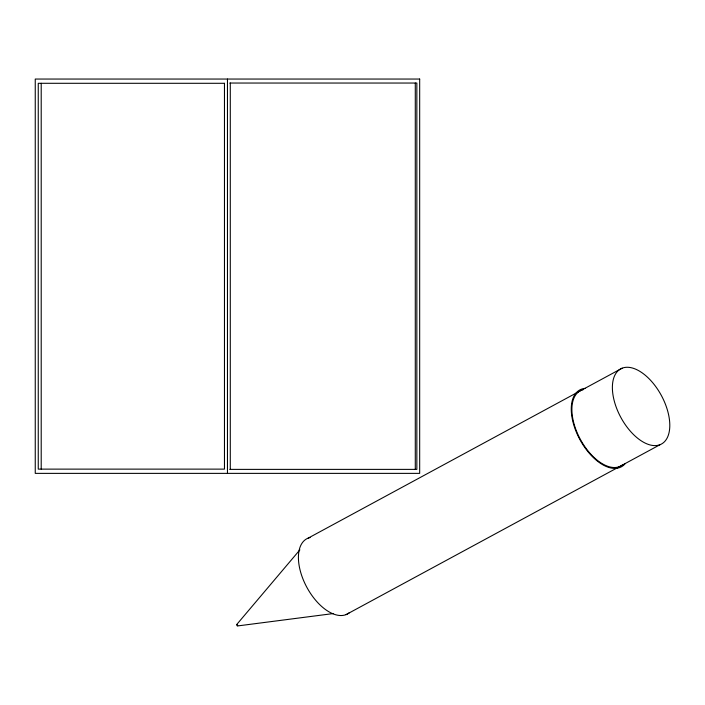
<?xml version="1.0" encoding="UTF-8"?>
<svg xmlns="http://www.w3.org/2000/svg" width="705" height="705" viewBox="0 0 705 705"><rect width="100%" height="100%" fill="white"/><g stroke="black" fill="none" stroke-linecap="round" stroke-linejoin="round"><path stroke-width="1.06" d="M237.77 625.652L236.995 625.688L236.695 624.551L299.889 549.856M236.695 624.551L237.215 624.63M308.173 538.126L622.145 368.195M346.076 614.619L660.047 444.688A42.749 23.036 61.6 0 0 650.301 380.013A42.749 23.036 61.6 0 0 612.936 394.615A42.749 23.036 61.6 0 0 660.047 444.688M237.576 625.943L333.527 613.535M229.821 83.04L416.849 83.04L416.849 469.38L229.821 469.38M415.289 83.04L415.289 469.38M230.288 83.04L230.288 469.38M227.459 79.048L227.459 473.372M41.207 83.296L41.207 469.125M623.009 464.551A42.749 23.036 61.6 0 1 579.871 438.457A42.749 23.036 61.6 0 1 583.59 389.521M349.53 612.566A42.749 23.036 61.6 0 1 306.402 586.472A42.749 23.036 61.6 0 1 310.121 537.536M625.009 463.881A43.692 23.547 61.6 0 1 579.413 438.669A43.692 23.547 61.6 0 1 585.361 388.367M419.678 79.048L35.25 79.048L35.25 473.372L419.678 473.372L419.678 79.048M224.463 83.296L38.255 83.296L38.255 469.125L224.463 469.125L224.463 83.296"/></g></svg>
